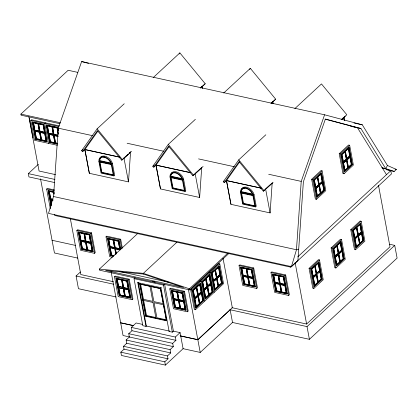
<?xml version="1.0" encoding="UTF-8"?>
<svg xmlns="http://www.w3.org/2000/svg" width="418" height="418" viewBox="0 0 418 418"><rect width="100%" height="100%" fill="white"/><g stroke="black" fill="none" stroke-linecap="round" stroke-linejoin="round"><path stroke-width="0.63" d="M99.437 160.94L99.468 160.146A7.226 4.781 47.2 0 1 104.286 157.361A7.226 4.781 47.2 0 1 110.608 162.586L110.953 163.464L99.437 160.94L99.829 159.812A7.226 4.781 47.2 0 1 100.973 157.722M170.575 176.527L170.607 175.732A7.226 4.781 47.2 0 1 175.424 172.953A7.226 4.781 47.2 0 1 181.746 178.172L182.091 179.05L170.575 176.527L170.967 175.398A7.226 4.781 47.2 0 1 173.136 172.723M241.045 191.972L241.076 191.172A7.226 4.781 47.2 0 1 245.894 188.393A7.226 4.781 47.2 0 1 252.216 193.618L252.561 194.495L241.045 191.972L241.437 190.843A7.226 4.781 47.2 0 1 244.854 187.928M394.221 171.427L385.699 168.611L360.901 128.504L325.387 119.052L303.379 181.773L297.903 260.628L291.44 266.621L48.493 213.389L53.525 196.517L58.269 128.159L81.641 61.55L324.587 114.783L362.301 124.82L387.449 165.497L396.379 169.431L394.221 171.427L386.572 169.755M97.843 131.153L84.864 149.534L89.368 173.318L128.488 181.887L130.562 152.006L129.162 153.307L130.562 152.021M160.596 187.604L160.507 188.905L156.003 165.126L168.982 146.739M190.545 172.66L156.003 165.126L160.475 188.936L199.626 197.479L201.701 167.597L192.881 175.774L168.59 146.19L153.756 167.205L152.789 166.333L168.261 144.419L195.363 119.334M239.822 161.656L226.472 180.566L230.976 204.345L270.096 212.919L272.17 183.037M324.587 114.783L301.216 181.391L296.472 249.75L291.44 266.621M387.449 165.497L385.699 168.611L381.874 167.775M120.034 157.21L84.864 149.534L82.618 151.614L81.651 150.746L97.117 128.833L124.224 103.748M82.618 151.614L97.451 130.604L121.737 160.188L131.487 151.326M179.139 53.938L179.871 52.893L205.212 83.741L200.457 88.146M249.609 69.378L250.34 68.338L275.681 99.181L270.932 103.586M261.015 188.1L226.472 180.566L224.226 182.645L223.259 181.778L238.73 159.864L265.832 134.774M224.226 182.645L239.059 161.63L263.35 191.214L273.095 182.352M59.905 123.702L21.104 115.201L20.9 114.098L68.15 70.276L77.691 72.366M57.365 145.286L34.511 140.276L30.791 120.457L31.507 119.794L59.44 125.912M32.364 122.098L43.78 124.496L46.905 141.697L35.577 139.215L32.364 122.098L43.78 124.496M40.959 139.764L39.558 132.307L40.097 132.422L41.497 139.884L46.09 140.887L44.778 133.347L35.055 131.215L39.647 132.224L41.048 139.68L36.366 138.76L33.45 122.657L38.043 123.665L39.308 131.247M33.356 122.74L38.043 123.665M37.954 123.749L39.355 131.205L39.888 131.325L38.487 123.864L43.169 124.789L44.569 132.245L34.715 130.244L39.444 131.121M38.487 123.864L43.169 124.789M45.473 122.85L44.757 123.519L48.478 143.337M57.726 144.069L49.543 142.277L46.33 125.16L57.747 127.558L58.342 130.729M39.846 131.367L44.569 132.245M40.05 132.464L44.778 133.347M53.483 135.406L54.925 142.825L50.332 141.817L47.323 125.802L52.01 126.722L53.274 134.309L52.01 126.722M35.577 139.215L46.994 141.613M36.366 138.76L41.048 139.68M53.321 134.267L53.854 134.382L52.543 126.842L57.141 127.851L58.306 134.063M41.497 139.884L46.179 140.803M53.41 134.183L48.681 133.3L57.83 135.307M52.454 126.926L57.141 127.851M46.33 125.16L57.747 127.558M53.812 134.424L57.966 135.181M54.016 135.526L58.17 136.278M49.543 142.277L57.188 143.849M50.332 141.817L55.014 142.742M54.925 142.825L53.525 135.364L54.063 135.484L55.463 142.94L57.276 143.238M54.34 182.483L28.952 176.918L28.33 173.622L38.357 164.321M50.364 208.89L46.644 189.072L47.359 188.403L54.345 189.934M51.069 205.928L48.216 190.712L53.969 191.872M51.633 204.266L49.209 191.355L53.896 192.28L54.126 193.524M49.209 191.355L53.896 192.28M53.07 200.457L50.771 199.956L50.568 198.853L52.997 199.234M50.771 199.956L52.631 200.206M101.506 172.65L101.861 172.32L113.659 174.896L113.299 175.231L101.506 172.65L99.505 162.012L111.303 164.587L113.299 175.231M112.426 163.511L114.631 175.252L113.936 175.894L101.072 173.083L98.867 161.343L111.731 164.154L112.432 163.511A7.885 5.215 47.2 0 0 106.486 156.698A7.885 5.215 47.2 0 0 100.069 157.91M123.984 158.108L128.227 154.174L121.737 160.188M76.834 230.443L77.549 229.78L91.516 232.836L95.241 252.66L94.52 253.324L80.554 250.267L76.834 230.443L90.8 233.505L91.516 232.836M78.406 232.084L89.823 234.482L92.948 251.683L81.62 249.201L78.406 232.084L89.823 234.482M82.247 241.452L85.69 242.21L87.001 249.75L82.409 248.747L79.493 232.643L84.086 233.652L85.35 241.233M79.404 232.727L84.086 233.652M83.997 233.735L85.397 241.191L85.93 241.311L84.53 233.85L89.217 234.775L90.617 242.231L80.758 240.23L80.961 241.327L90.821 243.333L92.132 250.873L87.54 249.87L86.139 242.409M80.758 240.23L85.486 241.108M80.961 241.327L82.409 248.747M84.53 233.85L89.217 234.775M85.889 241.353L90.617 242.231M86.092 242.45L90.821 243.333M81.62 249.201L93.036 251.599M87.54 249.87L92.221 250.79M112.264 257.211L109.725 256.657L106.005 236.839L106.726 236.17L120.692 239.232L122.369 248.182M113.309 256.145L110.791 255.591L107.666 238.396L118.999 240.878L120.666 249.75M113.879 255.638L111.58 255.137L108.664 239.039L113.257 240.042L114.522 247.628M108.576 239.117L113.257 240.042M113.168 240.125L114.569 247.587L115.107 247.702L113.706 240.245L118.388 241.165L119.652 248.752L109.929 246.62L110.138 247.717L119.992 249.724L115.263 248.846M182.797 179.844L182.441 180.179L170.643 177.598L172.644 188.241L173 187.907L184.798 190.483M109.929 246.62L114.657 247.503M183.57 179.097L185.775 190.838L185.075 191.486L172.211 188.67L170.006 176.929L182.875 179.745L183.57 179.097A7.879 5.215 47.2 0 0 177.624 172.289A7.879 5.215 47.2 0 0 171.213 173.501M110.138 247.717L111.58 255.137M113.706 240.245L118.388 241.165M106.005 236.839L119.971 239.895L120.692 239.232M107.578 238.479L118.999 240.878M115.06 247.743L119.788 248.626M199.626 197.479L195.159 173.663L201.701 167.597M115.917 254.196L114.866 248.6L115.823 254.28M110.791 255.591L113.398 256.062M228.385 253.919L189.626 289.899L99.568 270.2L99.359 269.103L137.642 233.563M114.49 276.784L115.211 276.115L129.178 279.177L132.898 298.995L132.177 299.664L118.21 296.602L114.49 276.784L128.457 279.841L129.178 279.177M116.063 278.425L127.485 280.823L130.609 298.024L119.276 295.542L116.063 278.425L127.485 280.823M123.143 287.448C115.849 284.742 117.704 288.739 123.352 288.545L124.658 296.09L120.065 295.082L117.15 278.984L121.742 279.987L123.007 287.574M117.061 279.067L121.742 279.987M121.654 280.07L123.054 287.532L123.592 287.647L122.192 280.191L126.873 281.11L128.274 288.572L118.414 286.565M122.192 280.191L126.873 281.11M123.545 287.688L128.274 288.572M123.749 288.791L128.478 289.669L129.878 297.13L125.196 296.205L123.796 288.749L123.258 288.629L124.658 296.09M119.276 295.542L130.698 297.94M99.359 269.103L143.337 273.351L176.835 242.257M120.065 295.082L124.752 296.007M118.623 287.668L128.478 289.669M125.196 296.205L129.878 297.13M139.612 283.921L139.973 283.592L146.039 315.914L145.683 316.248L139.612 283.921L160.481 288.493L160.841 288.164M243.114 203.681L243.469 203.347L255.267 205.928L254.907 206.257L243.114 203.681L241.118 193.038L252.911 195.619L253.271 195.284M254.039 194.542L256.244 206.283L255.55 206.926L242.68 204.115L240.475 192.374L253.345 195.185L254.039 194.542A7.885 5.215 47.2 0 0 248.093 187.729A7.885 5.215 47.2 0 0 241.682 188.941M142.648 300.087L143.008 299.753M120.671 322.832L133.661 325.674M270.77 184.338L265.629 189.108L270.096 212.919M169.786 288.901L170.507 288.232L184.474 291.294L188.194 311.112L187.478 311.781L173.512 308.719L169.786 288.901L183.758 291.957L184.474 291.294M161.28 287.365L160.92 287.694L169.128 331.448L172.341 332.153L173.418 331.155L180.074 332.613L183.094 348.69L165.392 365.107L121.439 355.472L120.818 352.175L124.052 349.176L123.509 346.297L126.743 343.298L126.121 340.001L129.355 337.002L128.739 333.705L131.968 330.706L131.351 327.409L136.122 322.983L142.69 324.42M171.359 290.541L182.781 292.94L185.905 310.14L174.572 307.658L171.359 290.541L182.781 292.94M179.959 308.207L178.559 300.746L179.092 300.866L180.492 308.322L185.085 309.33L183.779 301.786L174.055 299.659L178.648 300.662L180.048 308.123L175.367 307.199L172.446 291.1L177.039 292.104L178.308 299.69M172.357 291.184L177.039 292.104M176.95 292.187L178.35 299.649L178.888 299.763L177.488 292.307L182.17 293.227L183.57 300.688L173.71 298.682L178.439 299.565M177.488 292.307L182.17 293.227M156.113 318.532L156.473 318.202M189.626 289.899L189.422 288.801L227.7 253.266M178.841 299.805L183.57 300.688M190.629 289.684L218.713 263.638L219.784 263.873L223.505 283.697L195.42 309.738L194.349 309.503L190.629 289.684L191.7 289.92L219.784 263.873M179.05 300.908L183.779 301.786M311.645 179.27L321.008 170.586L322.079 170.821L325.8 190.639L316.442 199.323L315.365 199.088L311.645 179.27L312.716 179.505L322.079 170.821M339.212 153.704L348.57 145.02L349.647 145.255L353.367 165.079L344.004 173.757L342.932 173.522L339.212 153.704L340.283 153.939L349.647 145.255M192.703 290.421L200.431 283.409L203.644 300.526L196.052 307.57L192.703 290.421L200.431 283.409M203.963 279.982L209.794 274.725L213.008 291.842L205.41 298.886L202.066 281.742L203.017 280.859M215.698 269.098L219.152 266.047L222.366 283.164L214.774 290.207L211.424 273.058L214.747 269.976M202.066 281.742L209.794 274.725M211.424 273.058L219.152 266.047M174.572 307.658L185.994 310.057M196.423 287.615L193.215 290.442L196.423 287.615L197.824 295.077M198.252 294.758L196.653 287.255L199.731 284.397L202.871 300.448L199.794 303.301L198.372 296.435M207.819 287.176L209.152 294.622L207.751 287.161L207.391 287.495L208.791 294.951L205.713 297.809L204.183 290.317L210.897 284.318L210.693 283.221L203.974 289.219L202.573 281.763L205.651 278.905L207.187 286.393M207.61 286.074L206.011 278.571L209.089 275.718L212.229 291.764L209.152 294.622M220.26 275.64L216.979 278.451L218.515 285.938L217.114 278.477L216.754 278.811L218.154 286.273L215.077 289.125L213.541 281.638L220.26 275.64L220.051 274.537L213.332 280.541L211.936 273.079L215.014 270.227L216.545 277.714M218.583 267.065L215.369 269.892L218.583 267.065L221.592 283.085L218.515 285.938M175.367 307.199L180.048 308.123M196.653 287.255L199.861 284.428M202.573 281.763L205.787 278.937M206.011 278.571L209.225 275.744M211.936 273.079L215.145 270.253M313.719 180.006L321.447 172.995L324.661 190.112L317.069 197.15L313.719 180.006L321.447 172.995M346.506 149.597L349.014 147.429L352.228 164.546L344.636 171.589L341.287 154.441L345.561 150.48M341.287 154.441L349.014 147.429M319.477 185.44L320.81 192.886L323.887 190.028L320.878 174.013L317.67 176.84L319.07 184.296L322.346 181.485L315.83 187.53L314.231 180.027L315.548 178.805M316.431 177.984L317.445 177.201L318.845 184.662L319.2 184.328L317.8 176.866L320.878 174.013M349.913 155.919L343.397 161.965L341.793 154.461L345.007 151.635L346.407 159.096L346.768 158.762L345.367 151.3L348.445 148.447L351.454 164.467L348.372 167.32L346.841 159.833C350.984 157.711 351.418 153.066 346.632 158.73L345.367 151.3M346.114 150.459L348.445 148.447M314.231 180.027L317.445 177.201M341.793 154.461L345.007 151.635M180.492 308.322L185.179 309.247M197.892 295.092L194.616 297.903L201.33 291.9L201.539 293.002L194.819 299.001L196.22 306.462L199.433 303.635L198.033 296.174L198.393 295.839L199.794 303.301M198.048 294.711L201.33 291.9M203.974 289.219L207.255 286.408M207.412 286.032L210.693 283.221M213.332 280.541L216.613 277.73M215.489 270.514L216.77 277.348L220.051 274.537M194.819 299.001L198.101 296.19M200.896 293.363L198.456 295.855M204.183 290.317L206.377 288.279M208.937 285.907L210.897 284.318M214.862 280.415L216.822 278.827M315.632 187.483L318.908 184.672M343.194 161.923L346.475 159.112M319.049 185.759L320.449 193.22L317.372 196.073L315.836 188.586L319.117 185.775M321.034 183.763L322.555 182.588L315.836 188.586M346.616 160.193L348.016 167.655L344.934 170.507L343.403 163.02L346.679 160.209M350.117 157.022L343.403 163.02M239.033 265.571L239.754 264.907L253.721 267.969L257.441 287.788L256.72 288.457L242.754 285.395L239.033 265.571L253 268.633L253.721 267.969M196.22 306.462L199.433 303.635M199.658 303.269L202.871 300.448M205.583 297.778L208.791 294.951M209.016 294.591L212.229 291.764M214.941 289.099L218.154 286.273M218.818 285.499L221.592 283.085M195.917 307.538L203.644 300.526M205.28 298.86L213.008 291.842M214.638 290.176L222.366 283.164M317.236 196.042L320.449 193.22M320.674 192.855L323.887 190.028M344.803 170.481L348.016 167.655M348.241 167.289L351.454 164.467M240.606 267.212L252.028 269.615L255.147 286.816L243.819 284.329L240.606 267.212L252.028 269.615M316.933 197.124L324.661 190.112M344.5 171.558L352.228 164.546M247.759 277.463L249.201 284.883L244.608 283.874L241.693 267.771L246.286 268.779L247.55 276.366M241.604 267.854L246.286 268.779M246.197 268.863L247.597 276.324L248.13 276.439L246.73 268.978L251.417 269.903L252.817 277.364L242.957 275.357L247.686 276.241M131.351 327.409L175.304 337.039L180.074 332.613M246.73 268.978L251.417 269.903M128.739 333.705L172.691 343.335L175.926 340.336L175.304 337.039M248.088 276.481L252.817 277.364M126.121 340.001L170.079 349.631L173.313 346.632L172.691 343.335M248.292 277.578L253.021 278.461L254.421 285.922L249.739 284.998L248.339 277.536L247.801 277.421L249.201 284.883M243.819 284.329L255.241 286.732M244.608 283.874L249.29 284.799M123.509 346.297L167.466 355.927L170.696 352.928L170.079 349.631M253.021 278.461L243.297 276.329L244.697 283.791M120.818 352.175L164.776 361.805L168.005 358.811L167.466 355.927M249.739 284.998L254.421 285.922M197.829 339.719L230.14 309.759L232.523 322.466L200.217 352.431L182.995 348.654M270.984 272.573L271.7 271.909L285.666 274.966L289.387 294.789L288.671 295.453L274.704 292.396L270.984 272.573L284.951 275.634L285.666 274.966M272.552 274.213L283.974 276.611L287.098 293.812L275.765 291.33L272.552 274.213L283.974 276.611M278.691 284.088L279.841 284.339L281.152 291.879L276.559 290.876L273.638 274.772L278.236 275.781L279.501 283.362M273.55 274.856L278.236 275.781M278.142 275.864L279.543 283.32L280.081 283.441L278.681 275.979L283.362 276.904L284.762 284.365L274.908 282.359L275.112 283.456L284.971 285.463L286.283 293.002L281.685 291.999L280.285 284.538L284.971 285.463M274.908 282.359L279.637 283.237M275.112 283.456L277.542 283.838M278.681 275.979L283.362 276.904M280.034 283.482L284.762 284.365M281.152 291.879L279.841 284.339M275.765 291.33L287.187 293.729M276.559 290.876L281.241 291.795M281.685 291.999L286.372 292.924M309.059 268.366L318.422 259.688L319.493 259.923L323.213 279.741L313.855 288.42L312.784 288.185L309.059 268.366L310.135 268.602L319.493 259.923M331.103 247.921L340.466 239.242L341.537 239.477L345.258 259.296L335.894 267.98L334.823 267.745L331.103 247.921L332.174 248.156L341.537 239.477M350.744 229.707L360.107 221.028L361.178 221.263L364.898 241.081L355.54 249.76L354.464 249.525L350.744 229.707L351.815 229.942L361.178 221.263M318.866 262.091L311.138 269.103L318.866 262.091L322.079 279.208L314.482 286.252L311.253 269.741M340.905 241.646L333.177 248.663L340.905 241.646L344.118 258.763L336.527 265.806L333.298 249.295M352.818 230.443L360.546 223.431L363.759 240.549L356.167 247.592L352.818 230.443L360.546 223.431M316.891 274.537L318.223 281.983L321.301 279.13L318.297 263.11L315.083 265.937L316.483 273.398L319.76 270.587L313.244 276.627L311.645 269.124L312.962 267.901M336.898 245.857L333.689 248.684L336.898 245.857L338.298 253.313L338.658 252.984L337.258 245.523L340.336 242.67L343.345 258.685L340.268 261.543L338.732 254.05L340.492 252.42M338.726 252.994L337.127 245.491L340.336 242.67M356.538 227.638L353.33 230.464L356.538 227.638L357.939 235.099L358.299 234.764L356.899 227.308L359.976 224.45L362.986 240.47L359.908 243.323L358.487 236.457M358.367 234.78L356.768 227.277L358.963 225.239M311.645 269.124L314.858 266.297L316.259 273.759L316.614 273.424L315.214 265.968L318.297 263.11M313.045 276.585L316.321 273.774M333.804 249.306L335.09 256.14L338.366 253.329M338.523 252.953L341.804 250.142L342.013 251.239L335.293 257.242L336.579 264.077M358.007 235.115L354.73 237.926L361.445 231.927L361.654 233.025L354.934 239.023L357.573 236.578M358.169 234.738L361.445 231.927M335.09 256.14L341.804 250.142M316.463 274.856L317.863 282.317L314.785 285.17L313.249 277.683L316.53 274.872M335.293 257.242L338.575 254.431M361.654 233.025L358.576 235.877M313.249 277.683L319.969 271.684L321.165 279.099L318.088 281.957M314.649 285.144L317.863 282.317M339.907 261.872L336.694 264.698L339.907 261.872L338.507 254.416M340.132 261.511L343.345 258.685M359.548 243.657L356.335 246.484L359.548 243.657L358.148 236.196M359.773 243.297L362.986 240.47M314.352 286.22L322.079 279.208M336.391 265.78L344.118 258.763M356.031 247.56L363.759 240.549M153.249 77.565L179.871 52.893M81.651 150.746L83.078 149.425M202.26 86.317L202.605 88.203L202.26 86.317L200.849 87.623L205.212 83.741M223.719 93.005L250.34 68.338M152.789 166.333L154.216 165.016M153.756 167.205L156.003 165.126L190.707 172.728M116.099 296.963L78.459 288.713L76.081 276L80.371 272.024M272.729 101.762L273.074 103.643L272.729 101.762L271.319 103.063L275.681 99.181M192.881 175.774L203.101 166.474M294.857 108.596L321.484 83.924L346.825 114.767L341.595 119.616M223.259 181.778L224.21 180.895M169.128 331.448L169.494 331.108L146.342 326.04L145.976 326.38L142.81 325.685L134.016 278.639L135.092 277.641M145.976 326.38L137.773 282.625L138.133 282.291L146.342 326.04M263.35 191.214L272.17 183.047M343.868 117.348L344.448 120.488L343.868 117.348L341.516 119.522L345.216 116.099M134.016 278.639L163.522 285.102L164.598 284.104L173.418 331.155M297.809 256.788L390.793 170.68L382.271 167.864M54.486 214.34L54.695 215.437L290.782 267.17L391.41 173.977L390.793 170.68M231.98 307.69L306.608 324.044L389.994 246.819L378.483 185.32M229.832 309.686L307.021 326.599L394.723 245.387L397.1 258.099L309.404 339.317L232.209 322.403M298.698 249.185L296.472 249.75L53.525 196.517M123.963 158.067L128.488 181.887M172.644 188.241L184.437 190.817L182.441 180.179M119.407 271.428L168.276 282.119M180.09 335.826L197.866 339.714L232.319 307.732L223.024 258.225M354.009 123.007L362.301 124.82M350.697 126.267L360.901 128.504M395.104 169.149L396.379 169.431M20.9 114.098L60.333 122.74M30.791 120.457L58.724 126.581M47.323 125.802L51.921 126.806M58.269 128.159L92.702 135.704M127.14 143.249L163.485 151.211M198.555 158.897L234.263 166.719M268.696 174.264L301.216 181.391M49.596 134.403L53.039 135.155M58.034 136.404L49.021 134.277L50.421 141.733M55.463 142.94L57.757 143.447M119.569 157.142L84.864 149.534L89.332 173.35M261.177 188.168L226.472 180.566L230.945 204.376M99.797 160.606L110.707 162.999M170.936 176.197L181.846 178.585M241.405 191.637L252.921 194.161M111.726 164.159L98.867 161.343A7.885 5.215 47.2 0 1 104.181 156.807A7.885 5.215 47.2 0 1 111.726 164.159L113.936 175.894M182.87 179.75L170.006 176.929A7.885 5.215 47.2 0 1 175.32 172.399A7.885 5.215 47.2 0 1 182.87 179.75L185.075 191.486M359.976 224.45L361.246 231.88M358.216 236.212L359.412 243.626M389.618 244.269L394.723 245.387M55.5 174.63L39.073 171.03L28.868 116.674M28.33 173.622L54.925 179.447M342.013 251.239L343.209 258.658M46.644 189.072L54.262 190.739M48.216 190.712L53.88 191.956M50.568 198.853L52.861 199.36M314.858 266.297L316.123 273.727M243.872 276.455L247.32 277.212M279.752 284.423L280.285 284.538M110.843 247.722L114.866 248.6M209.35 272.322L210.421 272.557L214.141 292.375M52.072 240.282L75.454 245.403M82.498 248.663L87.09 249.666M111.669 255.053L113.968 255.555M199.992 281L201.063 281.236L204.783 301.059M77.837 258.11L54.455 252.989L40.53 178.81M152.669 281.492L155.182 282.04M201.539 293.002L202.735 300.417M137.773 282.625L160.92 287.694M113.341 281.695L80.81 274.563L70.261 218.191M76.081 276L113.722 284.245M146.039 315.914L166.291 320.35M145.683 316.248L166.547 320.82L160.481 288.493M120.661 322.811L133.311 325.585M180.717 335.973L197.855 339.729M131.968 330.706L175.926 340.336M129.423 336.918L123.049 335.518L111.157 272.04M129.355 337.002L173.313 346.632M126.743 343.298L170.696 352.928M124.052 349.176L168.005 358.811M325.073 119.13L357.468 127.751L386.483 174.672M81.641 61.55L88.553 63.39M143.337 273.351L189.422 288.801M238.73 159.864L264.061 190.718M168.261 144.419L193.591 175.273M97.117 128.833L122.453 159.686M348.878 147.397L352.092 164.514M348.309 148.416L349.709 155.877M349.918 156.975L351.319 164.436M360.415 223.4L363.629 240.517M361.45 232.983L362.85 240.439M346.971 159.859L348.372 167.32M344.871 151.609L346.271 159.065M346.48 160.167L347.88 167.623M358.508 235.867L359.908 243.323M356.408 227.611L357.808 235.068M341.929 154.493L344.934 170.507M341.422 154.472L344.636 171.589M340.283 153.939L344.004 173.757M353.461 230.496L356.47 246.51M353.445 231.086L354.61 237.304M355.049 239.645L356.22 245.862M352.954 230.475L356.167 247.592M351.815 229.942L355.54 249.76M340.774 241.62L343.988 258.737M340.205 242.639L341.605 250.1M338.867 254.081L340.268 261.543M336.767 245.826L338.167 253.287M338.371 254.384L339.771 261.846M321.317 172.963L324.53 190.08M320.747 173.982L322.147 181.443M322.351 182.541L323.751 190.002M335.288 256.187L335.497 257.284M333.82 248.71L336.83 264.73M333.313 248.689L336.527 265.806M332.174 248.156L335.894 267.98M319.409 185.425L320.81 192.886M317.309 177.169L318.709 184.631M318.913 185.728L320.313 193.189M315.83 187.53L316.039 188.628M314.362 180.053L317.372 196.073M313.855 180.033L317.069 197.15M312.716 179.505L316.442 199.323M318.73 262.06L321.944 279.177M318.161 263.084L319.561 270.54M316.823 274.527L318.223 281.983M316.327 274.83L317.727 282.286M313.244 276.627L313.453 277.73M311.776 269.155L314.785 285.17M311.269 269.135L314.482 286.252M310.135 268.602L313.855 288.42M284.951 275.634L288.671 295.453M283.885 276.695L287.098 293.812M283.273 276.988L286.283 293.002M284.627 284.486L284.836 285.588M278.769 275.896L280.17 283.357M280.379 284.454L281.779 291.916M273.638 274.772L275.039 282.234M275.248 283.331L276.648 290.792M272.646 274.13L275.859 291.247M253.345 195.185L255.55 206.926M252.911 195.619L254.907 206.257M241.473 192.708L243.469 203.347M253 268.633L256.72 288.457M251.934 269.699L255.147 286.816M251.328 269.986L254.332 286.006M246.824 268.899L248.224 276.355M248.428 277.458L249.828 284.914M241.693 267.771L243.093 275.232M240.695 267.128L243.908 284.245M219.022 266.015L222.235 283.132M218.452 267.034L219.852 274.495M220.056 275.593L221.456 283.054M215.505 269.918L216.905 277.38M215.014 270.227L216.414 277.683M216.618 278.785L218.018 286.241M212.067 273.111L215.077 289.125M211.56 273.09L214.774 290.207M209.658 274.699L212.872 291.816M209.089 275.718L210.489 283.174M210.698 284.277L212.098 291.733M206.147 278.602L207.547 286.064M205.651 278.905L207.051 286.367M207.375 288.086L208.66 294.925M202.709 281.789L205.713 297.809M202.197 281.769L205.41 298.886M200.3 283.378L203.514 300.495M199.731 284.397L201.131 291.858M196.784 287.281L198.184 294.742M196.293 287.589L197.693 295.045M197.897 296.148L199.297 303.604M193.346 290.473L196.356 306.488M193.33 291.064L194.495 297.282M192.839 290.453L196.052 307.57M171.004 177.263L173 187.907M191.7 289.92L195.42 309.738M188.419 289.58L200.217 352.431M183.758 291.957L187.478 311.781M182.692 293.023L185.905 310.14M182.081 293.311L185.085 309.33M177.577 292.224L178.977 299.68M179.181 300.782L180.581 308.238M172.446 291.1L173.846 298.556M174.055 299.659L175.456 307.115M171.448 290.458L174.661 307.575M163.522 285.102L172.341 332.153M164.776 361.805L165.392 365.107M128.457 279.841L132.177 299.664M119.971 239.895L121.654 248.846M127.396 280.906L130.609 298.024M126.785 281.194L129.789 297.214M128.138 288.697L128.347 289.794M118.911 240.961L120.572 249.833M118.299 241.249L119.903 249.807M119.652 248.752L119.861 249.849M122.281 280.107L123.681 287.563M123.885 288.666L125.285 296.122M99.865 161.677L101.861 172.32M113.795 240.162L115.196 247.618M115.399 248.72L116.335 253.689M115.311 248.804L116.246 253.773M117.15 278.984L118.55 286.44M118.754 287.542L120.154 294.998M116.152 278.341L119.365 295.458M108.664 239.039L110.065 246.495M107.666 238.396L110.88 255.513M90.8 233.505L94.52 253.324M89.734 234.566L92.948 251.683M89.123 234.859L92.132 250.873M84.619 233.766L86.019 241.228M86.228 242.325L87.628 249.786M85.601 242.294L87.001 249.75M79.493 232.643L80.893 240.104M78.495 232L81.709 249.118M57.658 127.642L58.254 130.813M57.047 127.934L58.217 134.147M52.543 126.842L53.943 134.303M54.152 135.401L55.552 142.857M47.417 125.719L48.817 133.175M46.419 125.076L49.632 142.193M43.691 124.58L46.905 141.697M43.08 124.872L46.09 140.887M44.439 132.37L44.642 133.473M53.802 192.364L54.152 194.224M38.576 123.78L39.976 131.242M40.185 132.339L41.586 139.8M49.298 191.272L50.698 198.733M50.907 199.83L51.607 203.561M48.305 190.629L51.158 205.844M33.45 122.657L34.851 130.118M35.055 131.215L36.455 138.677M32.452 122.014L35.666 139.131M29.291 118.163L33.012 137.982M295.098 262.541L306.608 324.044M307.021 326.599L309.404 339.317M290.573 266.073L290.782 267.17M103.695 156.902A7.226 4.781 47.2 0 1 104.646 157.032M143.473 274.072L105.55 270.456L183.617 287.532L143.473 274.072M253.339 195.19L240.475 192.374A7.885 5.215 47.2 0 1 245.789 187.839A7.885 5.215 47.2 0 1 253.339 195.19M149.973 286.309L140.61 284.256L143.442 299.319L152.8 301.373L149.973 286.309M160.407 288.592L151.044 286.544L153.871 301.608L163.234 303.656L160.407 288.592M153.009 302.47L143.646 300.417L146.472 315.48L155.836 317.534L153.009 302.47M163.438 304.759L154.08 302.705L156.907 317.769L166.27 319.817L163.438 304.759"/></g></svg>
